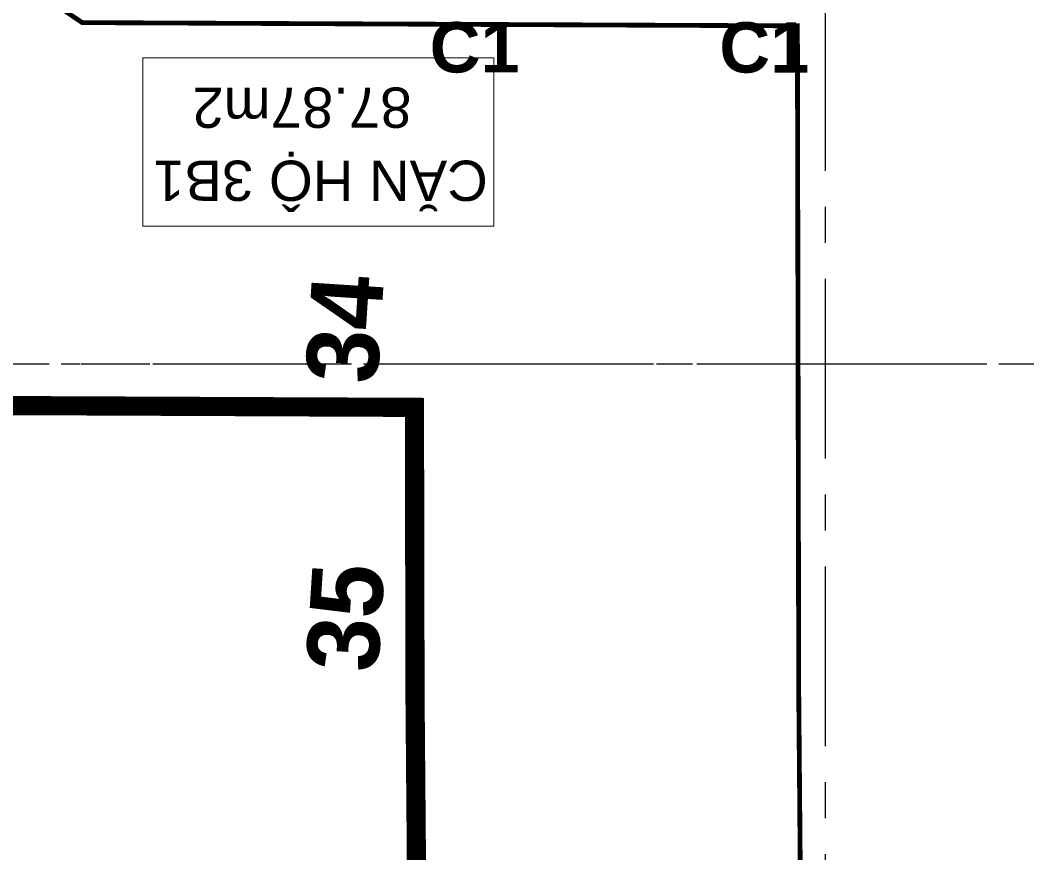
# Model space of a CAD drawing. Header units: millimetres. Extents: x -100356 to 314685, y 446 to 1273965.
# Drawn here: x 31847 to 42341, y 804968 to 813655 of the extents above; entities that cross this region are included whole.
import ezdxf
from ezdxf.xclip import XClip

# ---------------------------------------------------------------- set-up
doc = ezdxf.new("R2010")
doc.units = ezdxf.units.MM
doc.header["$XCLIPFRAME"] = 2
for name, pattern in [('20180221 BF$0$DASHDOT', [1, 0.5, -0.25, 0, -0.25]), ('CENTER', [2, 1.25, -0.25, 0.25, -0.25]), ('DASHED2', [0.375, 0.25, -0.125]), ('gf$0$CENTER2', [28.575, 19.05, -3.175, 3.175, -3.175]), ('gf$0$Kume - Grid Line', [10.5, 6, -1.25, 2, -1.25])]:
    doc.linetypes.add(name, pattern=pattern)
for name, color, linetype in [('20180221 BF$0$10', 1, 'Continuous'), ('20180221 BF$0$sohieu_diem', 2, 'Continuous'), ('20180221 BF$0$TREE', 99, 'Continuous')]:
    doc.layers.add(name, color=color, linetype=linetype)
for name, color, linetype, lineweight in [('20180221 BF$0$setback', 1, 'Continuous', 13), ('20180330-Ascent Plaza-TP-Ban ve so bo$0$KÍNH', 150, 'Continuous', 9), ('A.Concrete', 7, 'Continuous', 25), ('gf$0$A.Axis', 251, 'gf$0$CENTER2', 13), ('GJ', 1, 'Continuous', 13), ('LGI', 250, 'CENTER', 9), ('luoicot', 30, 'Continuous', 13), ('TEXT', 6, 'Continuous', 20), ('Text 35', 250, 'Continuous', 15)]:
    doc.layers.add(name, color=color, linetype=linetype, lineweight=lineweight)
doc.styles.add('20180221 BF$0$VAPTIMN', font='VNI-Aptima-Bold.TTF')
doc.styles.add('ARIAL', font='Font - TrueType - Arial Bold.ttf')
doc.styles.add('VnArial', font='Font - TrueType - Arial.ttf')

# ---------------------------------------------------------------- blocks, each defined once
blk = doc.blocks.new('SITE')
at = {"layer": 'GJ', "color": 2, "linetype": 'DASHED2', "ltscale": 200, "const_width": 50, "elevation": 0}
blk.add_lwpolyline([(-42929, 10453), (-42964, 14461), (-42978, 21429), (-50432, 21463), (-51659, 22285), (-51640, 22872), (-51581, 23937), (-51499, 28076), (-51496, 29824), (-50725, 29994), (-51513, 40959), (-52452, 41020), (-52589, 42419), (-48449, 42705), (-47306, 42675), (-44664, 42638), (-38719, 42656), (-35209, 42660), (-34096, 42671), (-29879, 42740), (-25970, 42804)], dxfattribs=at)
blk = doc.blocks.new('X-GRID')
at = {"layer": 'LGI', "ltscale": 1500}
for p, q in [((-8000, 49486.8), (-8000, -7272.6)), ((5008.8, 24500), (-57318.6, 24500))]:
    blk.add_line(p, q, dxfattribs=at)
blk = doc.blocks.new('A$C60262ED2')
at = {"rotation": 180}
blk.add_blockref('X-GRID', (7409, 51484, 0), dxfattribs=at)
at = {"layer": 'Text 35', "ltscale": 1000, "style": 'ARIAL'}
for p in [(11284, 30024, 0), (14303, 30023, 0)]:
    blk.add_text('C1', height=525, dxfattribs=at).set_placement(p)
blk = doc.blocks.new('column')
at = {"layer": 'luoicot', "ltscale": 0.5}
blk.add_blockref('A$C60262ED2', (-47109, -40384, 0), dxfattribs=at)
blk = doc.blocks.new('20180221 BF$0$hientrang')
at = {"layer": '20180221 BF$0$10', "color": 1}
for p, q in [((-92674, 102048, 0), (-92312, 95898, 0)), ((-92312, 95898, 0), (-95312, 95702, 0)), ((-95312, 95702, 0), (-99272, 95417, 0))]:
    blk.add_line(p, q, dxfattribs=at)
at = {"layer": '20180221 BF$0$10', "color": 1, "linetype": 'Continuous'}
for p, q in [((-92312, 95898, 0), (-95312, 95702, 0)), ((-95312, 95702, 0), (-99272, 95417, 0))]:
    blk.add_line(p, q, dxfattribs=at)
at = {"layer": '20180221 BF$0$10', "color": 1, "linetype": 'Continuous', "elevation": 0}
blk.add_lwpolyline([(-90121, 104815), (-91714, 102077), (-92674, 102048), (-92312, 95898)], dxfattribs=at)
at = {"layer": '20180221 BF$0$setback', "color": 1, "linetype": '20180221 BF$0$DASHDOT', "ltscale": 200, "const_width": 200, "elevation": 0}
blk.add_lwpolyline([(-64687, 107633), (-71608, 106512), (-73129, 105984), (-73130, 105414), (-77140, 104869), (-77250, 105249), (-77680, 105219), (-77900, 105350), (-82200, 105085), (-86230, 104910), (-87270, 104902), (-90121, 104815), (-91714, 102077), (-92674, 102048), (-92312, 95898), (-95312, 95702), (-99272, 95417), (-103263, 95232), (-108843, 94729), (-111844, 94613), (-113704, 94445), (-110540, 43326), (-98301, 45606), (-91530, 9756)], dxfattribs=at)
at = {"layer": '20180221 BF$0$sohieu_diem', "color": 3, "const_width": 93.8, "elevation": 0}
for points in [[(-92359, 95898, 1), (-92265, 95898, 1)], [(-95359, 95702, 1), (-95265, 95702, 1)]]:
    blk.add_lwpolyline(points, format="xyb", close=True, dxfattribs=at)
at = {"layer": '20180221 BF$0$sohieu_diem', "color": 3, "style": '20180221 BF$0$VAPTIMN'}
for s, p in [('34', (-92101, 96302, 0)), ('35', (-95102, 96106, 0))]:
    blk.add_text(s, height=750, rotation=359.9273, dxfattribs=at).set_placement(p)
blk = doc.blocks.new('gf$0$grid tower-gf')
at = {"layer": 'gf$0$A.Axis', "linetype": 'gf$0$Kume - Grid Line', "lineweight": 9, "ltscale": 100}
blk.add_line((48341.2, 13399.9), (-14918.8, 13399.9), dxfattribs=at)

msp = doc.modelspace()

# ---------------------------------------------------------------- linework, layer by layer
at = {"layer": 'TEXT', "const_width": 10, "elevation": 0}
msp.add_lwpolyline([(33127.3, 813262.7), (36783.4, 813262.7), (36783.4, 811506.3), (33127.3, 811506.3)], close=True, dxfattribs=at)

# ---------------------------------------------------------------- block references
at = {"layer": '20180221 BF$0$TREE'}
ref = msp.add_blockref('20180221 BF$0$hientrang', (137502.3, 895676.4, 0), dxfattribs=dict(at, rotation=86.37342821610302))
XClip(ref).set_block_clipping_path([(-133148.1755428242, 112075.9558377523), (-124131.7889780848, -30182.5877385634), (-23551.8986045148, -23807.8059542924), (-32568.2851692542, 118450.7376220233)])
at = {"layer": '20180330-Ascent Plaza-TP-Ban ve so bo$0$KÍNH', "rotation": 180}
msp.add_blockref('gf$0$grid tower-gf', (74640.7, 823468.2, 0), dxfattribs=at)
at = {"layer": 'A.Concrete'}
msp.add_blockref('column', (71940.7, 823468.3, 0), dxfattribs=at)
at = {"layer": 'GJ'}
msp.add_blockref('SITE', (82927, 792165.5, 0), dxfattribs=at)

# ---------------------------------------------------------------- texts
at = {"layer": 'TEXT', "style": 'VnArial'}
for s, p in [('87.87m2', (35926.5, 812951.1, 0)), ('CĂN HỘ 3B1', (36722.3, 812189.2, 0))]:
    msp.add_text(s, height=420, rotation=180, dxfattribs=at).set_placement(p)

doc.saveas('drawing.dxf')
